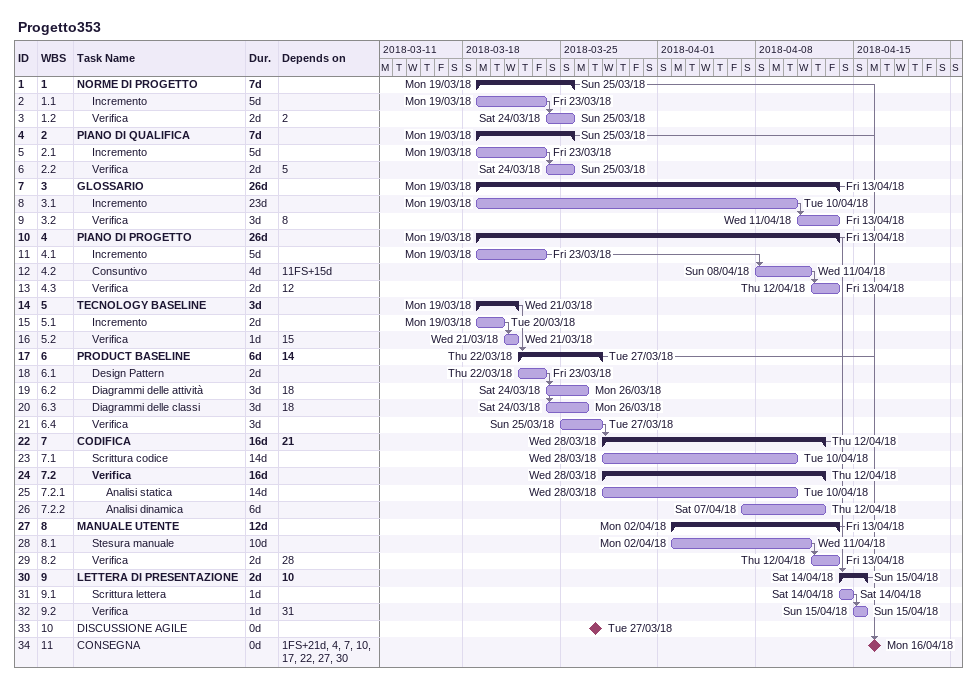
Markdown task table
Progetto353

| ID | WBS | Task | Duration | Start | Finish | Predecessors |
|---|---|---|---|---|---|---|
| 1 | 1 | **NORME DI PROGETTO** | 7d | 2018-03-19 | 2018-03-25 |  |
| 2 | 1.1 | Incremento | 5d | 2018-03-19 | 2018-03-23 |  |
| 3 | 1.2 | Verifica | 2d | 2018-03-24 | 2018-03-25 | 2 |
| 4 | 2 | **PIANO DI QUALIFICA** | 7d | 2018-03-19 | 2018-03-25 |  |
| 5 | 2.1 | Incremento | 5d | 2018-03-19 | 2018-03-23 |  |
| 6 | 2.2 | Verifica | 2d | 2018-03-24 | 2018-03-25 | 5 |
| 7 | 3 | **GLOSSARIO** | 26d | 2018-03-19 | 2018-04-13 |  |
| 8 | 3.1 | Incremento | 23d | 2018-03-19 | 2018-04-10 |  |
| 9 | 3.2 | Verifica | 3d | 2018-04-11 | 2018-04-13 | 8 |
| 10 | 4 | **PIANO DI PROGETTO** | 26d | 2018-03-19 | 2018-04-13 |  |
| 11 | 4.1 | Incremento | 5d | 2018-03-19 | 2018-03-23 |  |
| 12 | 4.2 | Consuntivo | 4d | 2018-04-08 | 2018-04-11 | 11FS+15d |
| 13 | 4.3 | Verifica | 2d | 2018-04-12 | 2018-04-13 | 12 |
| 14 | 5 | **TECNOLOGY BASELINE** | 3d | 2018-03-19 | 2018-03-21 |  |
| 15 | 5.1 | Incremento | 2d | 2018-03-19 | 2018-03-20 |  |
| 16 | 5.2 | Verifica | 1d | 2018-03-21 | 2018-03-21 | 15 |
| 17 | 6 | **PRODUCT BASELINE** | 6d | 2018-03-22 | 2018-03-27 | 14 |
| 18 | 6.1 | Design Pattern | 2d | 2018-03-22 | 2018-03-23 |  |
| 19 | 6.2 | Diagrammi delle attività | 3d | 2018-03-24 | 2018-03-26 | 18 |
| 20 | 6.3 | Diagrammi delle classi | 3d | 2018-03-24 | 2018-03-26 | 18 |
| 21 | 6.4 | Verifica | 3d | 2018-03-25 | 2018-03-27 |  |
| 22 | 7 | **CODIFICA** | 16d | 2018-03-28 | 2018-04-12 | 21 |
| 23 | 7.1 | Scrittura codice | 14d | 2018-03-28 | 2018-04-10 |  |
| 24 | 7.2 | **Verifica** | 16d | 2018-03-28 | 2018-04-12 |  |
| 25 | 7.2.1 | Analisi statica | 14d | 2018-03-28 | 2018-04-10 |  |
| 26 | 7.2.2 | Analisi dinamica | 6d | 2018-04-07 | 2018-04-12 |  |
| 27 | 8 | **MANUALE UTENTE** | 12d | 2018-04-02 | 2018-04-13 |  |
| 28 | 8.1 | Stesura manuale | 10d | 2018-04-02 | 2018-04-11 |  |
| 29 | 8.2 | Verifica | 2d | 2018-04-12 | 2018-04-13 | 28 |
| 30 | 9 | **LETTERA DI PRESENTAZIONE** | 2d | 2018-04-14 | 2018-04-15 | 10 |
| 31 | 9.1 | Scrittura lettera | 1d | 2018-04-14 | 2018-04-14 |  |
| 32 | 9.2 | Verifica | 1d | 2018-04-15 | 2018-04-15 | 31 |
| 33 | 10 | DISCUSSIONE AGILE | 0d | 2018-03-27 | 2018-03-27 |  |
| 34 | 11 | CONSEGNA | 0d | 2018-04-16 | 2018-04-16 | 1FS+21d, 4, 7, 10, 17, 22, 27, 30 |
